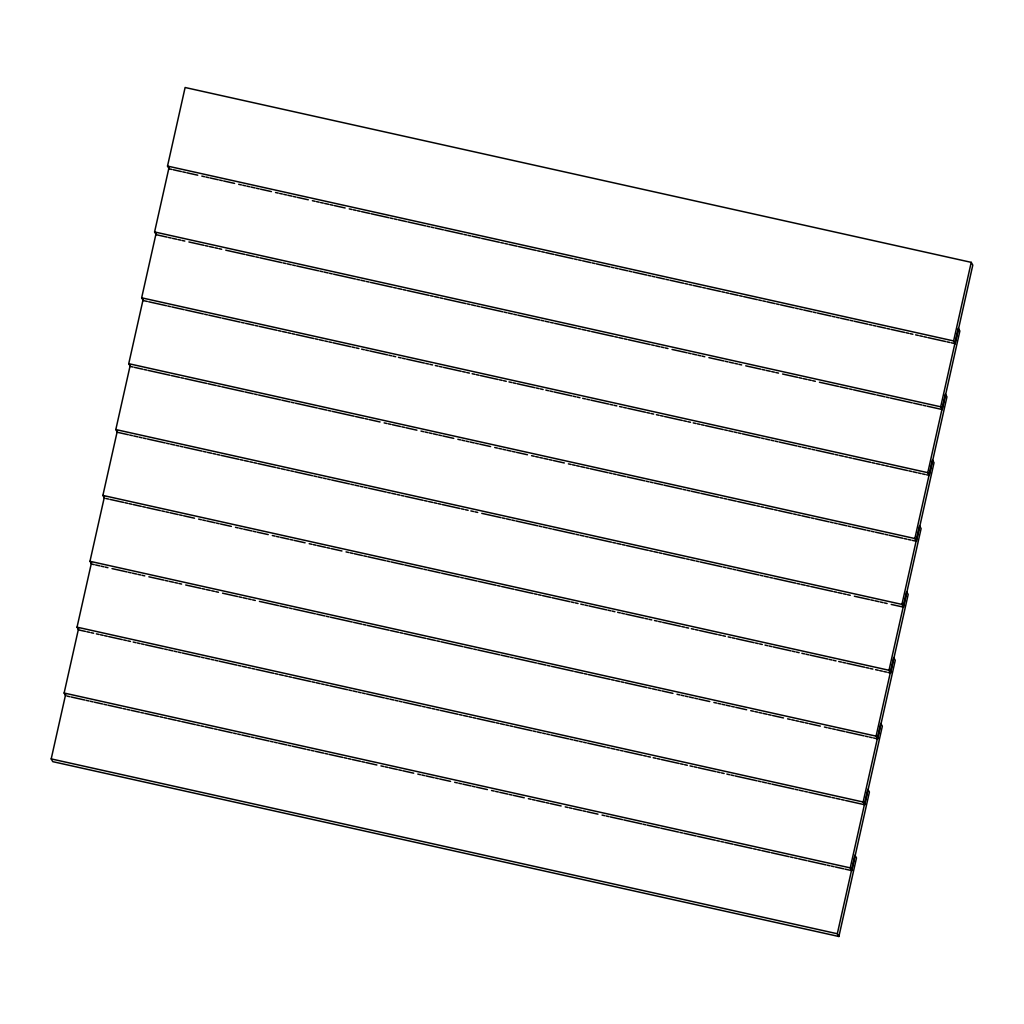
<?xml version="1.0" encoding="UTF-8"?>
<svg xmlns="http://www.w3.org/2000/svg" width="1024" height="1024" viewBox="0 0 1024 1024"><rect width="100%" height="100%" fill="white"/><g stroke="black" fill="none" stroke-linecap="round" stroke-linejoin="round"><path stroke-width="1.5" d="M171.814 169.434L169.075 168.819L167.514 166.08L185.114 87.501L971.226 262.349L972.8 265.101L955.2 343.667L951.104 342.758M167.078 237.12L156.16 234.688L154.586 231.949L169.088 167.245M147.328 301.466L143.232 300.557L141.658 297.818L156.16 233.114M133.043 367.04L130.304 366.426L128.742 363.686L143.232 298.982M128.307 434.726L117.389 432.294L115.814 429.555L130.317 364.851M104.461 498.163L102.886 495.424L117.389 430.72M94.272 564.646L91.546 564.045L89.971 561.293L104.474 496.589M85.44 631.424L78.618 629.914L77.043 627.162L91.546 562.458M65.69 695.782L64.128 693.03L78.618 628.326M838.886 936.499L837.312 933.747L854.925 855.181L856.486 857.92L838.886 936.499L52.774 761.651L51.2 758.899L65.702 694.195M955.2 343.667L953.626 340.928L971.226 262.349M942.272 409.536L940.698 406.797L958.31 328.218L959.872 330.97L942.272 409.536L927.258 406.195M929.344 475.405L927.782 472.666L945.382 394.086L946.957 396.838L929.344 475.405L926.618 474.803M916.429 541.274L914.854 538.534L932.454 459.955L934.029 462.707L916.429 541.274L912.333 540.365M903.501 607.142L901.926 604.403L919.539 525.837L921.114 528.576L903.501 607.142L891.226 604.416M890.586 673.011L889.011 670.272L906.611 591.706L908.186 594.445L890.586 673.011L887.846 672.41M877.658 738.88L876.083 736.141L893.696 657.574L895.258 660.314L877.658 738.88L873.562 737.971M864.73 804.749L863.155 802.01L880.768 723.443L882.342 726.182L864.73 804.749L845.632 800.499M851.814 870.618L850.24 867.878L867.84 789.312L869.414 792.051L851.814 870.618L844.992 869.107M167.514 166.08L953.626 340.928M173.171 169.728L181.363 171.558M182.733 171.853L185.459 172.467M186.816 172.774L197.734 175.194M201.83 176.102L204.57 176.717M205.926 177.024L208.653 177.626M210.022 177.933L218.214 179.75M219.571 180.058L222.31 180.659M223.667 180.966L234.586 183.398M238.682 184.307L241.408 184.909M242.778 185.216L245.504 185.818M246.874 186.125L249.6 186.726M250.97 187.034L255.066 187.942M256.422 188.25L259.149 188.851M260.518 189.158L271.437 191.59M275.533 192.499L278.259 193.101M279.629 193.408L282.355 194.022M283.725 194.317L286.451 194.931M287.821 195.226L291.904 196.147M293.274 196.442L296 197.056M297.37 197.35L308.288 199.782M312.384 200.691L315.11 201.306M316.48 201.6L319.206 202.214M320.576 202.522L323.302 203.123M324.659 203.43L328.755 204.339M330.125 204.646L332.851 205.248M334.221 205.555L345.139 207.974M349.235 208.896L351.962 209.498M353.331 209.805L356.058 210.406M357.414 210.714L360.154 211.315M361.51 211.622L369.702 213.44M371.072 213.747L388.813 217.69M390.17 217.997L392.909 218.598M394.266 218.906L396.992 219.52M398.362 219.814L406.554 221.645M407.91 221.939L425.664 225.894M427.021 226.189L429.747 226.803M431.117 227.11L433.843 227.712M435.213 228.019L443.405 229.837M444.762 230.144L462.502 234.086M463.872 234.394L466.598 234.995M467.968 235.302L470.694 235.904M472.064 236.211L480.256 238.029M481.613 238.336L499.354 242.278M500.723 242.586L503.45 243.187M504.819 243.494L507.546 244.109M508.915 244.403L517.094 246.234M518.464 246.528L536.205 250.483M537.574 250.778L540.301 251.392M541.67 251.686L544.397 252.301M545.754 252.608L553.946 254.426M555.315 254.733L573.056 258.675M574.426 258.982L577.152 259.584M578.509 259.891L581.248 260.493M582.605 260.8L590.797 262.618M592.166 262.925L594.893 263.526M596.262 263.834L609.907 266.867M611.264 267.174L614.003 267.776M615.36 268.083L618.099 268.685M619.456 268.992L627.648 270.81M629.018 271.117L631.744 271.731M633.101 272.026L646.758 275.059M648.115 275.366L650.854 275.981M652.211 276.275L654.938 276.89M656.307 277.184L664.499 279.014M665.856 279.309L668.595 279.923M669.952 280.23L683.597 283.264M684.966 283.571L687.693 284.173M689.062 284.48L691.789 285.082M693.158 285.389L701.35 287.206M702.707 287.514L705.434 288.115M706.803 288.422L720.448 291.456M721.818 291.763L724.544 292.365M725.914 292.672L728.64 293.274M730.01 293.581L738.189 295.398M739.558 295.706L742.285 296.32M743.654 296.614L757.299 299.648M758.669 299.955L761.395 300.57M762.765 300.864L765.491 301.478M766.861 301.773L775.04 303.603M776.41 303.898L779.136 304.512M780.506 304.819L794.15 307.853M795.52 308.147L798.246 308.762M799.603 309.069L802.342 309.67M803.699 309.978L811.891 311.795M813.261 312.102L815.987 312.704M817.357 313.011L831.002 316.045M832.358 316.352L835.098 316.954M836.454 317.261L839.194 317.862M840.55 318.17L848.742 319.987M850.112 320.294L852.838 320.896M854.195 321.203L867.853 324.237M869.21 324.544L871.949 325.146M873.306 325.453L876.032 326.067M877.402 326.362L885.594 328.192M886.95 328.486L889.69 329.101M891.046 329.395L904.704 332.442M906.061 332.736L908.787 333.35M910.157 333.645L912.883 334.259M915.622 334.861L918.349 335.475M919.706 335.77L922.445 336.384M923.802 336.691L926.528 337.293M927.898 337.6L945.638 341.542M947.008 341.85L949.734 342.451M154.586 231.949L940.698 406.797M168.435 237.427L171.174 238.029M172.531 238.336L176.627 239.245M177.997 239.552L180.723 240.154M182.093 240.461L184.819 241.062M188.915 241.971L203.93 245.312M205.286 245.619L208.013 246.221M209.382 246.528L213.478 247.437M214.848 247.744L217.574 248.346M218.931 248.653L221.67 249.267M225.766 250.176L244.864 254.426M246.234 254.72L254.426 256.55M255.782 256.845L258.509 257.459M259.878 257.766L281.715 262.618M283.085 262.925L285.811 263.526M287.181 263.834L291.264 264.742M292.634 265.05L295.36 265.651M296.73 265.958L318.566 270.81M319.936 271.117L322.662 271.718M324.019 272.026L328.115 272.934M329.485 273.242L332.211 273.856M333.581 274.15L355.418 279.014M356.774 279.309L359.514 279.923M360.87 280.23L364.966 281.139M366.336 281.434L369.062 282.048M370.432 282.355L392.269 287.206M393.626 287.514L396.352 288.115M397.722 288.422L401.818 289.331M403.187 289.638L405.914 290.24M407.27 290.547L429.107 295.398M430.477 295.706L433.203 296.307M434.573 296.614L438.669 297.523M440.026 297.83L442.765 298.432M444.122 298.739L465.958 303.603M467.328 303.898L470.054 304.512M471.424 304.806L475.52 305.728M476.877 306.022L479.616 306.637M480.973 306.931L502.81 311.795M504.179 312.102L506.906 312.704M508.275 313.011L512.371 313.92M513.728 314.227L516.454 314.829M517.824 315.136L539.661 319.987M541.03 320.294L543.757 320.896M545.114 321.203L549.21 322.112M550.579 322.419L553.306 323.021M554.675 323.328L576.512 328.179M577.869 328.486L580.608 329.101M581.965 329.395L586.061 330.317M587.43 330.611L590.157 331.226M591.526 331.52L613.363 336.384M614.72 336.691L617.459 337.293M618.816 337.6L622.912 338.509M624.282 338.816L627.008 339.418M628.378 339.725L650.214 344.576M651.571 344.883L654.298 345.485M655.667 345.792L659.763 346.701M661.12 347.008L663.859 347.61M665.216 347.917L667.955 348.518M672.038 349.44L687.053 352.768M688.422 353.075L691.149 353.69M692.518 353.984L696.614 354.893M697.971 355.2L700.71 355.814M702.067 356.109L704.794 356.723M708.89 357.632L723.904 360.973M725.274 361.267L728 361.882M729.37 362.189L733.466 363.098M734.822 363.392L737.549 364.006M738.918 364.314L741.645 364.915M745.741 365.824L760.755 369.165M762.125 369.472L764.851 370.074M766.221 370.381L770.304 371.29M771.674 371.597L774.4 372.198M775.77 372.506L778.496 373.107M782.592 374.016L797.606 377.357M798.963 377.664L801.702 378.266M803.059 378.573L807.155 379.482M808.525 379.789L811.251 380.39M812.621 380.698L815.347 381.312M819.443 382.221L838.554 386.47M839.91 386.778L848.102 388.595M849.472 388.902L852.198 389.504M853.555 389.811L875.392 394.662M876.762 394.97L884.954 396.787M886.31 397.094L889.05 397.696M890.406 398.003L912.243 402.854M913.613 403.162L921.805 404.979M923.162 405.286L925.888 405.901M141.658 297.818L927.782 472.666M148.698 301.773L166.438 305.715M167.795 306.022L170.534 306.637M171.891 306.931L184.179 309.67M185.536 309.965L203.29 313.92M204.646 314.214L207.373 314.829M208.742 315.136L221.03 317.862M222.387 318.17L240.128 322.112M241.498 322.419L244.224 323.021M245.594 323.328L253.786 325.146M255.142 325.453L257.869 326.054M259.238 326.362L276.979 330.304M278.349 330.611L281.075 331.226M282.445 331.52L286.541 332.429M287.898 332.736L290.624 333.35M291.994 333.645L294.72 334.259M296.09 334.554L313.83 338.509M315.2 338.803L317.926 339.418M319.296 339.725L323.379 340.634M324.749 340.928L327.475 341.542M328.845 341.85L331.571 342.451M332.941 342.758L350.682 346.701M352.051 347.008L354.778 347.61M356.134 347.917L358.874 348.518M361.6 349.133L364.326 349.734M365.696 350.042L368.422 350.643M369.792 350.95L387.533 354.893M388.89 355.2L391.629 355.802M392.986 356.109L395.712 356.723M398.451 357.325L401.178 357.926M402.547 358.234L405.274 358.848M406.63 359.142L424.384 363.098M425.741 363.392L428.467 364.006M429.837 364.301L432.563 364.915M435.302 365.517L438.029 366.131M439.386 366.426L442.125 367.04M443.482 367.347L461.222 371.29M462.592 371.597L465.318 372.198M466.688 372.506L469.414 373.107M472.141 373.722L474.88 374.323M476.237 374.63L478.976 375.232M480.333 375.539L498.074 379.482M499.443 379.789L502.17 380.39M503.539 380.698L506.266 381.312M508.992 381.914L511.731 382.515M513.088 382.822L515.814 383.437M517.184 383.731L534.925 387.686M536.294 387.981L539.021 388.595M540.39 388.89L543.117 389.504M545.843 390.106L548.57 390.72M549.939 391.014L552.666 391.629M554.035 391.936L571.776 395.878M573.146 396.186L575.872 396.787M577.229 397.094L579.968 397.696M582.694 398.31L585.421 398.912M586.79 399.219L589.517 399.821M590.886 400.128L608.627 404.07M609.984 404.378L612.723 404.979M614.08 405.286L616.819 405.888M619.546 406.502L622.272 407.104M623.642 407.411L626.368 408.013M627.738 408.32L645.478 412.262M646.835 412.57L649.574 413.184M650.931 413.478L653.658 414.093M656.397 414.694L659.123 415.309M660.48 415.603L663.219 416.218M664.576 416.512L682.317 420.467M683.686 420.762L686.413 421.376M687.782 421.683L690.509 422.285M693.235 422.886L695.974 423.501M697.331 423.808L700.07 424.41M701.427 424.717L704.154 425.318M705.523 425.626L723.264 429.568M724.634 429.875L727.36 430.477M728.73 430.784L732.826 431.693M734.182 432L736.909 432.602M738.278 432.909L741.005 433.523M742.374 433.818L760.115 437.773M761.485 438.067L764.211 438.682M765.581 438.976L769.664 439.898M771.034 440.192L773.76 440.806M775.13 441.101L777.856 441.715M779.226 442.022L796.966 445.965M798.323 446.272L801.062 446.874M802.419 447.181L806.515 448.09M807.885 448.397L810.611 448.998M811.981 449.306L814.707 449.907M816.077 450.214L833.818 454.157M835.174 454.464L837.914 455.066M839.27 455.373L843.366 456.282M844.736 456.589L847.462 457.19M848.832 457.498L851.558 458.099M852.915 458.406L870.669 462.349M872.026 462.656L874.752 463.27M876.122 463.565L880.218 464.474M881.587 464.781L884.314 465.395M885.67 465.69L888.41 466.304M889.766 466.598L907.507 470.554M908.877 470.848L911.603 471.462M912.973 471.77L917.069 472.678M918.426 472.973L921.165 473.587M922.522 473.894L925.248 474.496M128.742 363.686L914.854 538.534M134.4 367.347L142.592 369.165M143.962 369.472L146.688 370.074M148.058 370.381L169.894 375.232M171.251 375.539L179.443 377.357M180.813 377.664L183.539 378.266M184.896 378.573L206.733 383.424M208.102 383.731L216.294 385.549M217.651 385.856L220.39 386.47M221.747 386.765L243.584 391.629M244.954 391.923L253.146 393.754M254.502 394.048L257.229 394.662M258.598 394.97L280.435 399.821M281.805 400.128L289.984 401.946M291.354 402.253L294.08 402.854M295.45 403.162L317.286 408.013M318.656 408.32L326.835 410.138M328.205 410.445L330.931 411.046M332.301 411.354L354.138 416.218M355.494 416.512L363.686 418.342M365.056 418.637L367.782 419.251M369.152 419.546L380.07 421.978M384.154 422.886L386.893 423.501M388.25 423.808L390.989 424.41M392.346 424.717L400.538 426.534M401.907 426.842L404.634 427.443M405.99 427.75L416.909 430.182M421.005 431.091L423.744 431.693M425.101 432L427.827 432.602M429.197 432.909L431.923 433.51M433.293 433.818L437.389 434.726M438.746 435.034L441.485 435.635M442.842 435.942L453.76 438.374M457.856 439.283L460.582 439.885M461.952 440.192L464.678 440.806M466.048 441.101L468.774 441.715M470.144 442.01L474.24 442.931M475.597 443.226L478.336 443.84M479.693 444.134L490.611 446.566M494.707 447.475L497.434 448.09M498.803 448.384L501.53 448.998M502.899 449.306L505.626 449.907M506.995 450.214L511.091 451.123M512.448 451.43L515.174 452.032M516.544 452.339L527.462 454.758M531.558 455.68L534.285 456.282M535.654 456.589L538.381 457.19M539.75 457.498L542.477 458.099M543.834 458.406L547.93 459.315M549.299 459.622L552.026 460.224M553.395 460.531L564.314 462.963M568.41 463.872L571.136 464.474M572.506 464.781L575.232 465.382M576.589 465.69L579.328 466.304M580.685 466.598L584.781 467.507M586.15 467.814L588.877 468.429M590.246 468.723L607.987 472.678M609.344 472.973L612.083 473.587M613.44 473.882L616.179 474.496M617.536 474.803L625.728 476.621M627.098 476.928L644.838 480.87M646.195 481.178L648.934 481.779M650.291 482.086L653.018 482.688M654.387 482.995L662.579 484.813M663.936 485.12L681.677 489.062M683.046 489.37L685.773 489.971M687.142 490.278L689.869 490.893M691.238 491.187L699.43 493.018M700.787 493.312L718.528 497.267M719.898 497.562L722.624 498.176M723.994 498.47L726.72 499.085M728.09 499.392L736.269 501.21M737.638 501.517L755.379 505.459M756.749 505.766L759.475 506.368M760.845 506.675L763.571 507.277M764.941 507.584L773.12 509.402M774.49 509.709L777.216 510.31M778.586 510.618L792.23 513.651M793.6 513.958L796.326 514.56M797.683 514.867L800.422 515.469M801.779 515.776L809.971 517.594M811.341 517.901L814.067 518.515M815.437 518.81L829.082 521.843M830.438 522.15L833.178 522.765M834.534 523.059L837.274 523.674M838.63 523.968L846.822 525.798M848.192 526.093L850.918 526.707M852.275 527.014L865.933 530.048M867.29 530.342L870.029 530.957M871.386 531.264L874.112 531.866M875.482 532.173L883.674 533.99M885.03 534.298L887.77 534.899M889.126 535.206L902.784 538.24M904.141 538.547L906.867 539.149M908.237 539.456L910.963 540.058M115.814 429.555L901.926 604.403M129.664 435.034L132.403 435.635M133.76 435.942L137.856 436.851M139.226 437.158L141.952 437.76M143.322 438.067L146.048 438.669M147.418 438.976L165.158 442.918M166.515 443.226L169.254 443.84M170.611 444.134L174.707 445.043M176.077 445.35L178.803 445.965M180.173 446.259L182.899 446.874M184.256 447.168L202.01 451.123M203.366 451.418L206.093 452.032M207.462 452.339L211.558 453.248M212.928 453.542L215.654 454.157M217.011 454.464L219.75 455.066M221.107 455.373L238.848 459.315M240.218 459.622L242.944 460.224M244.314 460.531L248.41 461.44M249.766 461.747L252.506 462.349M253.862 462.656L256.589 463.258M257.958 463.565L275.699 467.507M277.069 467.814L279.795 468.429M281.165 468.723L285.261 469.632M286.618 469.939L289.344 470.554M290.714 470.848L293.44 471.462M294.81 471.757L312.55 475.712M313.92 476.006L316.646 476.621M318.016 476.928L322.099 477.837M323.469 478.131L326.195 478.746M327.565 479.053L330.291 479.654M331.661 479.962L349.402 483.904M350.771 484.211L353.498 484.813M354.854 485.12L358.95 486.029M360.32 486.336L363.046 486.938M364.416 487.245L367.142 487.846M368.512 488.154L386.253 492.096M387.61 492.403L390.349 493.005M391.706 493.312L395.802 494.221M397.171 494.528L399.898 495.13M401.267 495.437L403.994 496.051M405.35 496.346L423.104 500.301M424.461 500.595L427.187 501.21M428.557 501.504L432.653 502.426M434.022 502.72L436.749 503.334M438.106 503.629L440.845 504.243M442.202 504.55L459.942 508.493M461.312 508.8L464.038 509.402M465.408 509.709L468.134 510.31M470.861 510.925L473.6 511.526M474.957 511.834L477.696 512.435M481.779 513.344L500.89 517.594M502.259 517.901L504.986 518.502M506.355 518.81L510.451 519.718M511.808 520.026L514.534 520.627M515.904 520.934L537.741 525.798M539.11 526.093L541.837 526.707M543.194 527.014L547.29 527.923M548.659 528.218L551.386 528.832M552.755 529.139L574.592 533.99M575.949 534.298L578.688 534.899M580.045 535.206L584.141 536.115M585.51 536.422L588.237 537.024M589.606 537.331L611.443 542.182M612.8 542.49L615.539 543.091M616.896 543.398L620.992 544.307M622.362 544.614L625.088 545.216M626.458 545.523L648.282 550.387M649.651 550.682L652.378 551.296M653.747 551.59L657.843 552.512M659.2 552.806L661.939 553.421M663.296 553.715L685.133 558.579M686.502 558.886L689.229 559.488M690.598 559.795L694.694 560.704M696.051 561.011L698.79 561.613M700.147 561.92L721.984 566.771M723.354 567.078L726.08 567.68M727.45 567.987L731.546 568.896M732.902 569.203L735.629 569.805M736.998 570.112L758.835 574.963M760.205 575.27L762.931 575.885M764.301 576.179L768.384 577.088M769.754 577.395L772.48 578.01M773.85 578.304L795.686 583.168M797.043 583.475L799.782 584.077M801.139 584.384L805.235 585.293M806.605 585.6L809.331 586.202M810.701 586.509L832.538 591.36M833.894 591.667L836.634 592.269M837.99 592.576L842.086 593.485M843.456 593.792L846.182 594.394M847.552 594.701L850.278 595.302M854.374 596.224L869.389 599.552M870.746 599.859L873.472 600.474M874.842 600.768L878.938 601.677M880.307 601.984L883.034 602.598M884.39 602.893L887.13 603.507M102.886 495.424L889.011 670.272M105.83 498.47L108.557 499.085M109.926 499.379L123.571 502.413M124.941 502.72L127.667 503.334M129.024 503.629L131.763 504.243M133.12 504.538L141.312 506.368M142.682 506.662L145.408 507.277M146.778 507.584L160.422 510.618M161.779 510.912L164.518 511.526M165.875 511.834L168.614 512.435M169.971 512.742L178.163 514.56M179.533 514.867L182.259 515.469M183.616 515.776L194.534 518.208M198.63 519.117L201.37 519.718M202.726 520.026L205.453 520.627M206.822 520.934L215.014 522.752M216.371 523.059L219.11 523.674M220.467 523.968L231.386 526.4M235.482 527.309L238.208 527.923M239.578 528.218L242.304 528.832M243.674 529.126L251.866 530.957M253.222 531.251L255.949 531.866M257.318 532.173L268.237 534.592M272.333 535.501L275.059 536.115M276.429 536.422L279.155 537.024M280.525 537.331L288.704 539.149M290.074 539.456L292.8 540.058M294.17 540.365L305.088 542.797M309.184 543.706L311.91 544.307M313.28 544.614L316.006 545.216M317.376 545.523L325.555 547.341M326.925 547.648L329.651 548.25M331.021 548.557L341.939 550.989M346.035 551.898L348.762 552.499M350.131 552.806L352.858 553.421M354.214 553.715L362.406 555.546M363.776 555.84L366.502 556.454M367.872 556.749L385.613 560.704M386.97 560.998L389.709 561.613M391.066 561.92L403.354 564.646M404.71 564.954L422.464 568.896M423.821 569.203L426.547 569.805M427.917 570.112L440.205 572.838M441.562 573.146L459.302 577.088M460.672 577.395L463.398 578.01M464.768 578.304L477.056 581.043M478.413 581.338L496.154 585.293M497.523 585.587L500.25 586.202M501.619 586.509L513.894 589.235M515.264 589.542L533.005 593.485M534.374 593.792L537.101 594.394M538.47 594.701L541.197 595.302M542.554 595.61L550.746 597.427M552.115 597.734L569.856 601.677M571.226 601.984L573.952 602.586M575.309 602.893L578.048 603.507M580.774 604.109L583.501 604.71M584.87 605.018L587.597 605.632M588.966 605.926L606.707 609.882M608.064 610.176L610.803 610.79M612.16 611.085L614.899 611.699M617.626 612.301L620.352 612.915M621.722 613.21L624.448 613.824M625.818 614.131L643.558 618.074M644.915 618.381L647.642 618.982M649.011 619.29L651.738 619.891M654.477 620.506L657.203 621.107M658.56 621.414L661.299 622.016M662.656 622.323L680.397 626.266M681.766 626.573L684.493 627.174M685.862 627.482L688.589 628.096M691.315 628.698L694.054 629.299M695.411 629.606L698.15 630.221M699.507 630.515L717.248 634.47M718.618 634.765L721.344 635.379M722.714 635.674L725.44 636.288M728.166 636.89L730.906 637.504M732.262 637.798L734.989 638.413M736.358 638.72L754.099 642.662M755.469 642.97L758.195 643.571M759.565 643.878L762.291 644.48M765.018 645.094L767.744 645.696M769.114 646.003L771.84 646.605M773.21 646.912L790.95 650.854M792.32 651.162L795.046 651.763M796.403 652.07L799.142 652.672M801.869 653.286L804.595 653.888M805.965 654.195L808.691 654.797M810.061 655.104L827.802 659.046M829.158 659.354L831.898 659.968M833.254 660.262L835.994 660.877M838.72 661.478L841.446 662.093M842.816 662.387L845.542 663.002M846.912 663.296L864.653 667.251M866.01 667.546L868.749 668.16M870.106 668.467L872.832 669.069M875.571 669.67L878.298 670.285M879.667 670.592L882.394 671.194M883.75 671.501L886.49 672.102M89.971 561.293L876.083 736.141M95.642 564.954L99.725 565.862M101.094 566.17L103.821 566.771M105.19 567.078L107.917 567.68M112.013 568.589L127.027 571.93M128.384 572.237L131.123 572.838M132.48 573.146L136.576 574.054M137.946 574.362L140.672 574.963M142.042 575.27L144.768 575.872M148.864 576.794L163.878 580.122M165.235 580.429L167.974 581.043M169.331 581.338L173.427 582.246M174.797 582.554L177.523 583.168M178.893 583.462L181.619 584.077M185.715 584.986L200.73 588.326M202.086 588.621L204.813 589.235M206.182 589.542L210.278 590.451M211.648 590.746L214.374 591.36M215.731 591.667L218.47 592.269M222.566 593.178L237.568 596.518M238.938 596.826L241.664 597.427M243.034 597.734L247.13 598.643M248.486 598.95L251.226 599.552M252.582 599.859L255.309 600.461M259.405 601.37L278.515 605.619M279.885 605.926L288.064 607.744M289.434 608.051L292.16 608.666M293.53 608.96L315.366 613.824M316.736 614.118L324.915 615.949M326.285 616.256L329.011 616.858M330.381 617.165L352.218 622.016M353.574 622.323L361.766 624.141M363.136 624.448L365.862 625.05M367.232 625.357L389.069 630.208M390.426 630.515L398.618 632.333M399.987 632.64L402.714 633.254M404.07 633.549L425.907 638.413M427.277 638.707L435.469 640.538M436.826 640.832L439.565 641.446M440.922 641.754L462.758 646.605M464.128 646.912L472.32 648.73M473.677 649.037L476.416 649.638M477.773 649.946L499.61 654.797M500.979 655.104L509.171 656.922M510.528 657.229L513.254 657.83M514.624 658.138L536.461 663.002M537.83 663.296L546.01 665.126M547.379 665.421L550.106 666.035M551.475 666.33L573.312 671.194M574.669 671.501L582.861 673.318M584.23 673.626L586.957 674.227M588.326 674.534L610.163 679.386M611.52 679.693L614.259 680.294M615.616 680.602L619.712 681.51M621.082 681.818L623.808 682.419M625.178 682.726L647.002 687.59M648.371 687.885L651.098 688.499M652.467 688.794L656.563 689.715M657.92 690.01L660.659 690.624M662.016 690.918L672.934 693.35M677.03 694.259L679.757 694.874M681.126 695.168L683.853 695.782M685.222 696.09L687.949 696.691M689.318 696.998L693.414 697.907M694.771 698.214L697.51 698.816M698.867 699.123L709.786 701.542M713.882 702.464L716.608 703.066M717.978 703.373L720.704 703.974M722.074 704.282L724.8 704.883M726.17 705.19L730.266 706.099M731.622 706.406L734.349 707.008M735.718 707.315L746.637 709.747M750.733 710.656L753.459 711.258M754.829 711.565L757.555 712.166M758.925 712.474L761.651 713.088M763.021 713.382L767.104 714.291M768.474 714.598L771.2 715.213M772.57 715.507L783.488 717.939M787.584 718.848L790.31 719.462M791.68 719.757L794.406 720.371M795.763 720.666L798.502 721.28M799.859 721.587L803.955 722.496M805.325 722.79L808.051 723.405M809.421 723.712L820.339 726.131M824.435 727.04L827.162 727.654M828.518 727.962L831.258 728.563M832.614 728.87L835.354 729.472M836.71 729.779L844.902 731.597M846.272 731.904L864.013 735.846M865.37 736.154L868.109 736.755M869.466 737.062L872.192 737.677M77.043 627.162L863.155 802.01M86.81 631.731L89.536 632.333M90.906 632.64L93.632 633.242M96.358 633.856L99.085 634.458M100.454 634.765L103.181 635.366M104.55 635.674L107.277 636.288M108.646 636.582L122.291 639.616M123.661 639.923L126.387 640.538M127.744 640.832L130.483 641.446M133.21 642.048L135.936 642.662M137.306 642.957L140.032 643.571M141.402 643.866L144.128 644.48M145.498 644.787L163.238 648.73M164.595 649.037L167.334 649.638M168.691 649.946L172.787 650.854M174.157 651.162L176.883 651.763M178.253 652.07L180.979 652.672M182.336 652.979L200.09 656.922M201.446 657.229L204.173 657.83M205.542 658.138L209.638 659.046M211.008 659.354L213.734 659.955M215.091 660.262L217.83 660.864M219.187 661.171L236.928 665.126M238.298 665.421L241.024 666.035M242.394 666.33L246.49 667.251M247.846 667.546L250.586 668.16M251.942 668.454L254.669 669.069M256.038 669.376L273.779 673.318M275.149 673.626L277.875 674.227M279.245 674.534L283.341 675.443M284.698 675.75L287.424 676.352M288.794 676.659L291.52 677.261M292.89 677.568L310.63 681.51M312 681.818L314.726 682.419M316.096 682.726L320.179 683.635M321.549 683.942L324.275 684.544M325.645 684.851L328.371 685.453M329.741 685.76L347.482 689.702M348.851 690.01L351.578 690.624M352.934 690.918L357.03 691.827M358.4 692.134L361.126 692.749M362.496 693.043L365.222 693.658M366.592 693.952L384.333 697.907M385.69 698.202L388.429 698.816M389.786 699.123L393.882 700.032M395.251 700.326L397.978 700.941M399.347 701.248L402.074 701.85M403.43 702.157L421.184 706.099M422.541 706.406L425.267 707.008M426.637 707.315L430.733 708.224M432.102 708.531L434.829 709.133M436.186 709.44L438.925 710.042M440.282 710.349L458.022 714.291M459.392 714.598L462.118 715.2M463.488 715.507L467.584 716.416M468.941 716.723L471.68 717.325M473.037 717.632L475.776 718.246M477.133 718.541L494.874 722.496M496.243 722.79L498.97 723.405M500.339 723.712L504.435 724.621M505.792 724.915L508.518 725.53M509.888 725.837L512.614 726.438M513.984 726.746L531.725 730.688M533.094 730.995L535.821 731.597M537.19 731.904L541.274 732.813M542.643 733.12L545.37 733.722M546.739 734.029L549.466 734.63M550.835 734.938L568.576 738.88M569.946 739.187L572.672 739.789M574.029 740.096L578.125 741.005M579.494 741.312L582.221 741.914M583.59 742.221L586.317 742.835M587.686 743.13L605.427 747.085M606.784 747.379L609.523 747.994M610.88 748.288L614.976 749.21M616.346 749.504L619.072 750.118M620.442 750.413L623.168 751.027M624.538 751.334L642.278 755.277M643.635 755.584L646.362 756.186M647.731 756.493L650.458 757.094M653.197 757.709L655.923 758.31M657.28 758.618L660.019 759.219M661.376 759.526L679.117 763.469M680.486 763.776L683.213 764.378M684.582 764.685L687.309 765.286M690.035 765.901L692.774 766.502M694.131 766.81L696.87 767.411M698.227 767.718L715.968 771.661M717.338 771.968L720.064 772.582M721.434 772.877L724.16 773.491M726.886 774.093L729.626 774.707M730.982 775.002L733.709 775.616M735.078 775.923L756.915 780.774M758.285 781.082L761.011 781.683M762.381 781.99L766.464 782.899M767.834 783.206L770.56 783.808M771.93 784.115L793.766 788.966M795.123 789.274L797.862 789.875M799.219 790.182L803.315 791.091M804.685 791.398L807.411 792M808.781 792.307L830.618 797.171M831.974 797.466L834.714 798.08M836.07 798.374L840.166 799.296M841.536 799.59L844.262 800.205M64.128 693.03L850.24 867.878M67.059 696.077L69.786 696.691M71.155 696.986L84.8 700.032M86.17 700.326L88.896 700.941M90.266 701.235L92.992 701.85M94.362 702.157L102.541 703.974M103.91 704.282L106.637 704.883M108.006 705.19L121.651 708.224M123.021 708.531L125.747 709.133M127.104 709.44L129.843 710.042M131.2 710.349L139.392 712.166M140.762 712.474L143.488 713.075M144.858 713.382L158.502 716.416M159.859 716.723L162.598 717.325M163.955 717.632L166.694 718.246M168.051 718.541L176.243 720.371M177.613 720.666L180.339 721.28M181.696 721.574L195.354 724.621M196.71 724.915L199.45 725.53M200.806 725.824L203.533 726.438M204.902 726.746L213.094 728.563M214.451 728.87L217.19 729.472M218.547 729.779L232.205 732.813M233.562 733.12L236.288 733.722M237.658 734.029L240.384 734.63M241.754 734.938L249.946 736.755M251.302 737.062L254.029 737.664M255.398 737.971L269.043 741.005M270.413 741.312L273.139 741.914M274.509 742.221L277.235 742.822M278.605 743.13L286.784 744.947M288.154 745.254L290.88 745.869M292.25 746.163L305.894 749.197M307.264 749.504L309.99 750.118M311.36 750.413L314.086 751.027M315.456 751.322L323.635 753.152M325.005 753.446L327.731 754.061M329.101 754.368L342.746 757.402M344.115 757.696L346.842 758.31M348.211 758.618L350.938 759.219M352.294 759.526L360.486 761.344M361.856 761.651L364.582 762.253M365.952 762.56L376.87 764.992M380.954 765.901L383.693 766.502M385.05 766.81L387.789 767.411M389.146 767.718L397.338 769.536M398.707 769.843L401.434 770.458M402.79 770.752L413.709 773.184M417.805 774.093L420.544 774.707M421.901 775.002L424.627 775.616M425.997 775.91L434.189 777.741M435.546 778.035L438.285 778.65M439.642 778.957L450.56 781.376M454.656 782.285L457.382 782.899M458.752 783.206L461.478 783.808M462.848 784.115L471.04 785.933M472.397 786.24L475.136 786.842M476.493 787.149L487.411 789.581M491.507 790.49L494.234 791.091M495.603 791.398L498.33 792M499.699 792.307L507.878 794.125M509.248 794.432L511.974 795.034M513.344 795.341L524.262 797.773M528.358 798.682L531.085 799.283M532.454 799.59L535.181 800.205M536.55 800.499L544.73 802.33M546.099 802.624L548.826 803.238M550.195 803.533L561.114 805.965M565.21 806.874L567.936 807.488M569.306 807.782L572.032 808.397M573.389 808.704L581.581 810.522M582.95 810.829L585.677 811.43M587.046 811.738L597.965 814.157M602.061 815.078L604.787 815.68M606.144 815.987L608.883 816.589M610.24 816.896L622.528 819.622M623.898 819.93L641.638 823.872M642.995 824.179L645.722 824.794M647.091 825.088L659.379 827.827M660.736 828.122L678.477 832.077M679.846 832.371L682.573 832.986M683.942 833.293L696.23 836.019M697.587 836.326L715.328 840.269M716.698 840.576L719.424 841.178M720.794 841.485L723.52 842.086M724.89 842.394L733.069 844.211M734.438 844.518L752.179 848.461M753.549 848.768L756.275 849.37M757.645 849.677L760.371 850.291M761.741 850.586L769.92 852.416M771.29 852.71L789.03 856.666M790.4 856.96L793.126 857.574M794.483 857.869L797.222 858.483M798.579 858.79L806.771 860.608M808.141 860.915L825.882 864.858M827.238 865.165L829.978 865.766M831.334 866.074L834.074 866.675M835.43 866.982L843.622 868.8M51.2 758.899L837.312 933.747"/></g></svg>
